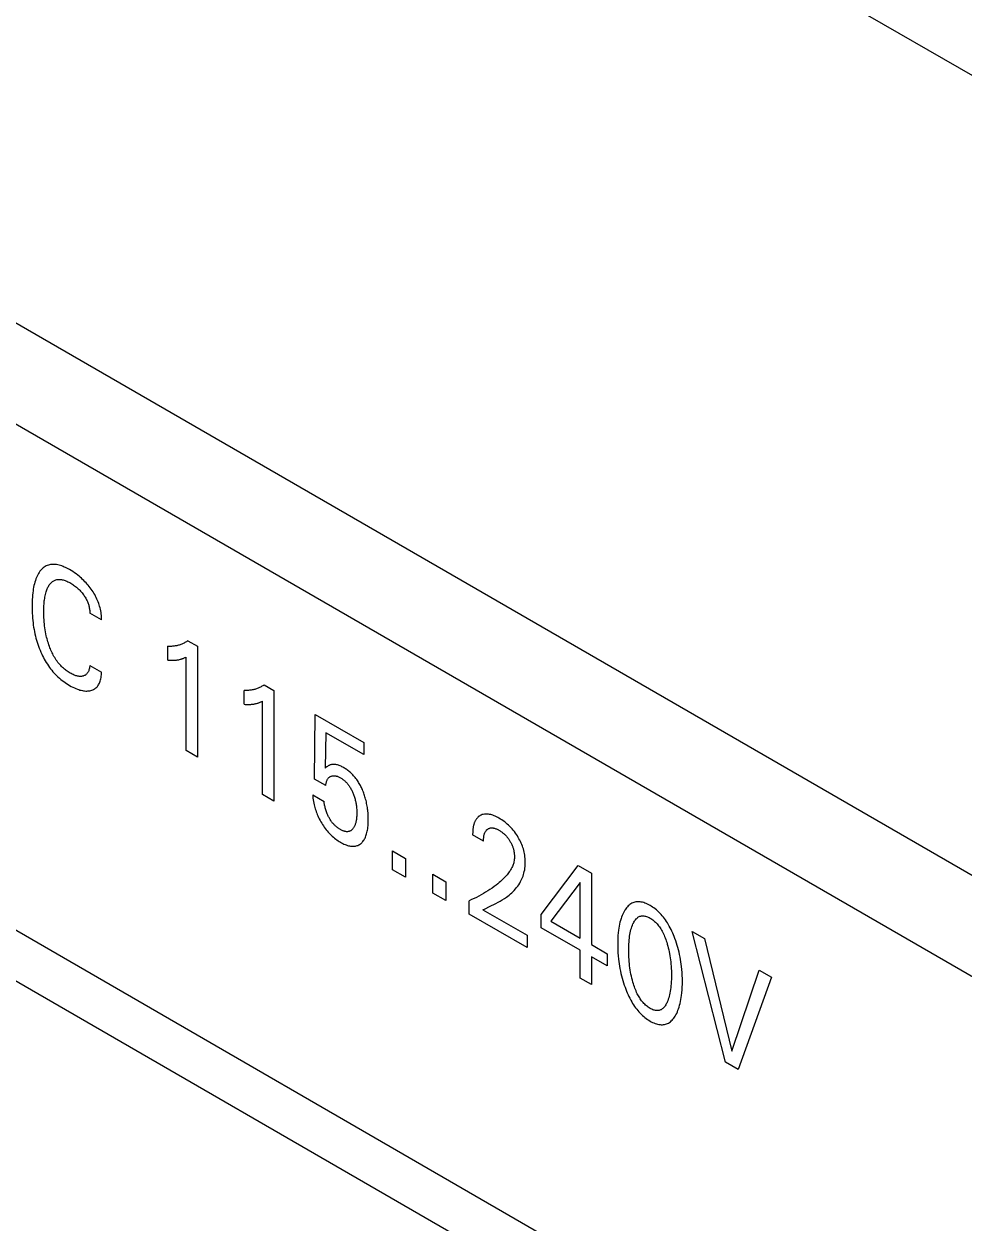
# Model space of a CAD drawing. Extents: x 0 to 420, y 0 to 297.
# Drawn here: x 179.97 to 195.14, y 177.82 to 197.16 of the extents above; entities that cross this region are included whole.
import ezdxf

# ---------------------------------------------------------------- set-up
doc = ezdxf.new("R2010")
doc.units = 0
doc.header["$LTSCALE"] = 23.1
doc.layers.add('40000_ISO', color=7, linetype='CONTINUOUS')

msp = doc.modelspace()

# ---------------------------------------------------------------- linework, layer by layer
at = {"layer": '40000_ISO', "color": 7, "linetype": 'CONTINUOUS'}
for p, q in [((231.888, 175.184), (182.744, 203.557)), ((220.716, 168.734), (171.572, 197.107)), ((220.009, 167.509), (170.865, 195.882)), ((180.26, 188.36), (180.247, 188.346)), ((180.273, 188.373), (180.26, 188.36)), ((180.287, 188.385), (180.273, 188.373)), ((180.302, 188.396), (180.287, 188.385)), ((180.318, 188.407), (180.302, 188.396)), ((180.334, 188.415), (180.318, 188.407)), ((180.351, 188.423), (180.334, 188.415)), ((180.369, 188.429), (180.351, 188.423)), ((180.386, 188.434), (180.369, 188.429)), ((180.404, 188.438), (180.386, 188.434)), ((180.423, 188.44), (180.404, 188.438)), ((180.442, 188.441), (180.423, 188.44)), ((180.462, 188.441), (180.442, 188.441)), ((180.482, 188.439), (180.462, 188.441)), ((180.502, 188.437), (180.482, 188.439)), ((180.523, 188.433), (180.502, 188.437)), ((180.543, 188.428), (180.523, 188.433)), ((180.564, 188.422), (180.543, 188.428)), ((180.584, 188.415), (180.564, 188.422)), ((180.605, 188.407), (180.584, 188.415)), ((180.626, 188.398), (180.605, 188.407)), ((180.647, 188.389), (180.626, 188.398)), ((180.668, 188.378), (180.647, 188.389)), ((180.689, 188.367), (180.668, 188.378)), ((180.71, 188.356), (180.689, 188.367)), ((180.159, 188.182), (180.15, 188.155)), ((180.168, 188.208), (180.159, 188.182)), ((180.177, 188.23), (180.168, 188.208)), ((180.187, 188.251), (180.177, 188.23)), ((180.197, 188.272), (180.187, 188.251)), ((180.208, 188.292), (180.197, 188.272)), ((180.22, 188.311), (180.208, 188.292)), ((180.233, 188.329), (180.22, 188.311)), ((180.247, 188.346), (180.233, 188.329)), ((180.437, 188.164), (180.447, 188.171)), ((180.447, 188.171), (180.458, 188.177)), ((180.458, 188.177), (180.468, 188.182)), ((180.468, 188.182), (180.48, 188.187)), ((180.48, 188.187), (180.491, 188.191)), ((180.491, 188.191), (180.503, 188.194)), ((180.503, 188.194), (180.515, 188.196)), ((180.515, 188.196), (180.527, 188.197)), ((180.527, 188.197), (180.539, 188.198)), ((180.539, 188.198), (180.552, 188.198)), ((180.552, 188.198), (180.565, 188.197)), ((180.565, 188.197), (180.579, 188.195)), ((180.579, 188.195), (180.592, 188.193)), ((180.592, 188.193), (180.607, 188.189)), ((180.607, 188.189), (180.622, 188.185)), ((180.622, 188.185), (180.637, 188.18)), ((180.637, 188.18), (180.652, 188.175)), ((180.652, 188.175), (180.667, 188.168)), ((180.667, 188.168), (180.683, 188.161)), ((180.737, 188.34), (180.71, 188.356)), ((180.763, 188.323), (180.737, 188.34)), ((180.79, 188.305), (180.763, 188.323)), ((180.816, 188.286), (180.79, 188.305)), ((180.843, 188.266), (180.816, 188.286)), ((180.863, 188.251), (180.843, 188.266)), ((180.882, 188.234), (180.863, 188.251)), ((180.902, 188.217), (180.882, 188.234)), ((180.921, 188.199), (180.902, 188.217)), ((180.941, 188.18), (180.921, 188.199)), ((180.959, 188.161), (180.941, 188.18)), ((180.116, 187.979), (180.113, 187.944)), ((180.121, 188.013), (180.116, 187.979)), ((180.125, 188.043), (180.121, 188.013)), ((180.13, 188.072), (180.125, 188.043)), ((180.136, 188.1), (180.13, 188.072)), ((180.143, 188.128), (180.136, 188.1)), ((180.15, 188.155), (180.143, 188.128)), ((180.321, 187.955), (180.326, 187.976)), ((180.326, 187.976), (180.332, 187.996)), ((180.332, 187.996), (180.338, 188.015)), ((180.338, 188.015), (180.344, 188.03)), ((180.344, 188.03), (180.349, 188.044)), ((180.349, 188.044), (180.355, 188.058)), ((180.355, 188.058), (180.362, 188.071)), ((180.362, 188.071), (180.369, 188.084)), ((180.369, 188.084), (180.376, 188.097)), ((180.376, 188.097), (180.384, 188.109)), ((180.384, 188.109), (180.393, 188.12)), ((180.393, 188.12), (180.401, 188.13)), ((180.401, 188.13), (180.409, 188.139)), ((180.409, 188.139), (180.418, 188.148)), ((180.418, 188.148), (180.427, 188.156)), ((180.427, 188.156), (180.437, 188.164)), ((180.683, 188.161), (180.698, 188.154)), ((180.698, 188.154), (180.714, 188.146)), ((180.714, 188.146), (180.729, 188.137)), ((180.729, 188.137), (180.745, 188.128)), ((180.745, 188.128), (180.761, 188.118)), ((180.761, 188.118), (180.776, 188.107)), ((180.776, 188.107), (180.792, 188.096)), ((180.792, 188.096), (180.807, 188.084)), ((180.807, 188.084), (180.821, 188.073)), ((180.821, 188.073), (180.835, 188.061)), ((180.835, 188.061), (180.849, 188.048)), ((180.849, 188.048), (180.863, 188.035)), ((180.863, 188.035), (180.876, 188.022)), ((180.876, 188.022), (180.889, 188.008)), ((180.889, 188.008), (180.901, 187.994)), ((180.901, 187.994), (180.913, 187.979)), ((180.913, 187.979), (180.925, 187.964)), ((180.977, 188.143), (180.959, 188.161)), ((180.994, 188.123), (180.977, 188.143)), ((181.011, 188.103), (180.994, 188.123)), ((181.028, 188.083), (181.011, 188.103)), ((181.044, 188.062), (181.028, 188.083)), ((181.06, 188.04), (181.044, 188.062)), ((181.075, 188.019), (181.06, 188.04)), ((181.09, 187.997), (181.075, 188.019)), ((181.104, 187.974), (181.09, 187.997)), ((181.117, 187.952), (181.104, 187.974)), ((180.106, 187.837), (180.105, 187.8)), ((180.105, 187.8), (180.105, 187.763)), ((180.107, 187.873), (180.106, 187.837)), ((180.11, 187.909), (180.107, 187.873)), ((180.113, 187.944), (180.11, 187.909)), ((180.297, 187.774), (180.299, 187.804)), ((180.299, 187.804), (180.301, 187.833)), ((180.301, 187.833), (180.303, 187.851)), ((180.303, 187.851), (180.306, 187.869)), ((180.306, 187.869), (180.309, 187.891)), ((180.309, 187.891), (180.312, 187.913)), ((180.312, 187.913), (180.316, 187.934)), ((180.316, 187.934), (180.321, 187.955)), ((180.925, 187.964), (180.936, 187.949)), ((180.936, 187.949), (180.945, 187.936)), ((180.945, 187.936), (180.954, 187.923)), ((180.954, 187.923), (180.963, 187.909)), ((180.963, 187.909), (180.971, 187.896)), ((180.971, 187.896), (180.978, 187.882)), ((180.978, 187.882), (180.986, 187.868)), ((180.986, 187.868), (180.992, 187.854)), ((180.992, 187.854), (180.999, 187.84)), ((180.999, 187.84), (181.004, 187.826)), ((181.004, 187.826), (181.01, 187.812)), ((181.01, 187.812), (181.014, 187.798)), ((181.014, 187.798), (181.019, 187.784)), ((181.019, 187.784), (181.023, 187.77)), ((181.13, 187.929), (181.117, 187.952)), ((181.142, 187.905), (181.13, 187.929)), ((181.153, 187.882), (181.142, 187.905)), ((181.163, 187.858), (181.153, 187.882)), ((181.173, 187.835), (181.163, 187.858)), ((181.181, 187.811), (181.173, 187.835)), ((181.189, 187.788), (181.181, 187.811)), ((181.196, 187.764), (181.189, 187.788)), ((220.009, 159.344), (170.865, 187.717)), ((180.105, 187.763), (180.105, 187.726)), ((180.105, 187.726), (180.106, 187.688)), ((180.106, 187.688), (180.107, 187.651)), ((180.107, 187.651), (180.11, 187.613)), ((180.11, 187.613), (180.113, 187.574)), ((180.295, 187.713), (180.296, 187.744)), ((180.295, 187.683), (180.295, 187.713)), ((180.295, 187.649), (180.295, 187.683)), ((180.296, 187.616), (180.295, 187.649)), ((180.296, 187.744), (180.297, 187.774)), ((180.297, 187.582), (180.296, 187.616)), ((181.023, 187.77), (181.026, 187.756)), ((181.026, 187.756), (181.029, 187.741)), ((181.029, 187.741), (181.032, 187.726)), ((181.032, 187.726), (181.034, 187.711)), ((181.034, 187.711), (181.036, 187.697)), ((181.036, 187.697), (181.037, 187.683)), ((181.037, 187.683), (181.037, 187.669)), ((181.037, 187.669), (181.037, 187.655)), ((181.227, 187.545), (181.037, 187.655)), ((181.203, 187.74), (181.196, 187.764)), ((181.209, 187.717), (181.203, 187.74)), ((181.214, 187.691), (181.209, 187.717)), ((181.218, 187.666), (181.214, 187.691)), ((181.222, 187.641), (181.218, 187.666)), ((181.224, 187.616), (181.222, 187.641)), ((181.226, 187.592), (181.224, 187.616)), ((181.227, 187.568), (181.226, 187.592)), ((180.113, 187.574), (180.116, 187.535)), ((180.116, 187.535), (180.121, 187.496)), ((180.121, 187.496), (180.125, 187.462)), ((180.125, 187.462), (180.131, 187.427)), ((180.131, 187.427), (180.137, 187.392)), ((180.137, 187.392), (180.143, 187.356)), ((180.299, 187.547), (180.297, 187.582)), ((180.301, 187.513), (180.299, 187.547)), ((180.305, 187.478), (180.301, 187.513)), ((180.308, 187.447), (180.305, 187.478)), ((180.312, 187.416), (180.308, 187.447)), ((180.317, 187.385), (180.312, 187.416)), ((181.227, 187.545), (181.227, 187.568)), ((180.143, 187.356), (180.151, 187.321)), ((180.151, 187.321), (180.159, 187.285)), ((180.159, 187.285), (180.168, 187.249)), ((180.168, 187.249), (180.177, 187.217)), ((180.177, 187.217), (180.187, 187.185)), ((180.322, 187.353), (180.317, 187.385)), ((180.328, 187.321), (180.322, 187.353)), ((180.335, 187.289), (180.328, 187.321)), ((180.34, 187.265), (180.335, 187.289)), ((180.347, 187.241), (180.34, 187.265)), ((180.353, 187.216), (180.347, 187.241)), ((180.36, 187.192), (180.353, 187.216)), ((182.607, 187.2), (182.595, 187.192)), ((182.619, 187.208), (182.607, 187.2)), ((182.619, 187.208), (182.772, 187.119)), ((219.656, 158.732), (170.511, 187.104)), ((180.187, 187.185), (180.198, 187.152)), ((180.198, 187.152), (180.209, 187.12)), ((180.209, 187.12), (180.221, 187.087)), ((180.221, 187.087), (180.234, 187.055)), ((180.234, 187.055), (180.248, 187.022)), ((180.248, 187.022), (180.261, 186.994)), ((180.368, 187.167), (180.36, 187.192)), ((180.376, 187.142), (180.368, 187.167)), ((180.385, 187.118), (180.376, 187.142)), ((180.393, 187.097), (180.385, 187.118)), ((180.401, 187.076), (180.393, 187.097)), ((180.409, 187.056), (180.401, 187.076)), ((180.418, 187.036), (180.409, 187.056)), ((180.428, 187.015), (180.418, 187.036)), ((180.438, 186.995), (180.428, 187.015)), ((182.295, 186.895), (182.295, 187.119)), ((182.31, 187.118), (182.295, 187.119)), ((182.325, 187.118), (182.31, 187.118)), ((182.34, 187.118), (182.325, 187.118)), ((182.354, 187.118), (182.34, 187.118)), ((182.369, 187.119), (182.354, 187.118)), ((182.383, 187.12), (182.369, 187.119)), ((182.398, 187.122), (182.383, 187.12)), ((182.412, 187.124), (182.398, 187.122)), ((182.426, 187.126), (182.412, 187.124)), ((182.44, 187.129), (182.426, 187.126)), ((182.453, 187.132), (182.44, 187.129)), ((182.467, 187.136), (182.453, 187.132)), ((182.48, 187.14), (182.467, 187.136)), ((182.494, 187.144), (182.48, 187.14)), ((182.507, 187.148), (182.494, 187.144)), ((182.52, 187.153), (182.507, 187.148)), ((182.533, 187.159), (182.52, 187.153)), ((182.546, 187.165), (182.533, 187.159)), ((182.558, 187.171), (182.546, 187.165)), ((182.571, 187.178), (182.558, 187.171)), ((182.583, 187.185), (182.571, 187.178)), ((182.595, 187.192), (182.583, 187.185)), ((182.772, 187.119), (182.772, 185.333)), ((180.261, 186.994), (180.274, 186.966)), ((180.274, 186.966), (180.288, 186.938)), ((180.288, 186.938), (180.303, 186.91)), ((180.303, 186.91), (180.319, 186.883)), ((180.319, 186.883), (180.335, 186.856)), ((180.335, 186.856), (180.352, 186.83)), ((180.352, 186.83), (180.369, 186.804)), ((180.448, 186.975), (180.438, 186.995)), ((180.459, 186.956), (180.448, 186.975)), ((180.471, 186.936), (180.459, 186.956)), ((180.483, 186.917), (180.471, 186.936)), ((180.496, 186.897), (180.483, 186.917)), ((180.51, 186.879), (180.496, 186.897)), ((180.523, 186.86), (180.51, 186.879)), ((180.538, 186.842), (180.523, 186.86)), ((180.552, 186.825), (180.538, 186.842)), ((180.567, 186.809), (180.552, 186.825)), ((181.037, 186.811), (181.036, 186.796)), ((181.037, 186.811), (181.227, 186.701)), ((182.295, 186.895), (182.311, 186.894)), ((182.311, 186.894), (182.328, 186.893)), ((182.328, 186.893), (182.345, 186.893)), ((182.345, 186.893), (182.361, 186.893)), ((182.361, 186.893), (182.378, 186.893)), ((182.378, 186.893), (182.39, 186.893)), ((182.39, 186.893), (182.402, 186.894)), ((182.402, 186.894), (182.414, 186.895)), ((182.414, 186.895), (182.426, 186.896)), ((182.426, 186.896), (182.438, 186.897)), ((182.438, 186.897), (182.449, 186.899)), ((182.449, 186.899), (182.462, 186.901)), ((182.462, 186.901), (182.474, 186.903)), ((182.474, 186.903), (182.486, 186.906)), ((182.486, 186.906), (182.498, 186.909)), ((182.498, 186.909), (182.509, 186.912)), ((182.509, 186.912), (182.518, 186.915)), ((182.518, 186.915), (182.526, 186.917)), ((182.526, 186.917), (182.535, 186.921)), ((182.535, 186.921), (182.544, 186.924)), ((182.544, 186.924), (182.553, 186.928)), ((182.553, 186.928), (182.562, 186.932)), ((182.562, 186.932), (182.572, 186.937)), ((182.572, 186.937), (182.581, 186.941)), ((182.581, 186.941), (182.591, 186.946)), ((182.591, 185.438), (182.591, 186.946)), ((180.369, 186.804), (180.387, 186.779)), ((180.387, 186.779), (180.405, 186.755)), ((180.405, 186.755), (180.424, 186.732)), ((180.424, 186.732), (180.443, 186.709)), ((180.443, 186.709), (180.462, 186.687)), ((180.462, 186.687), (180.482, 186.666)), ((180.482, 186.666), (180.503, 186.645)), ((180.503, 186.645), (180.523, 186.626)), ((180.523, 186.626), (180.546, 186.605)), ((180.583, 186.793), (180.567, 186.809)), ((180.597, 186.779), (180.583, 186.793)), ((180.612, 186.765), (180.597, 186.779)), ((180.628, 186.752), (180.612, 186.765)), ((180.643, 186.739), (180.628, 186.752)), ((180.658, 186.728), (180.643, 186.739)), ((180.674, 186.717), (180.658, 186.728)), ((180.689, 186.706), (180.674, 186.717)), ((180.705, 186.696), (180.689, 186.706)), ((180.721, 186.687), (180.705, 186.696)), ((180.736, 186.678), (180.721, 186.687)), ((180.752, 186.67), (180.736, 186.678)), ((180.768, 186.663), (180.752, 186.67)), ((180.783, 186.656), (180.768, 186.663)), ((180.799, 186.65), (180.783, 186.656)), ((180.813, 186.645), (180.799, 186.65)), ((180.827, 186.641), (180.813, 186.645)), ((180.841, 186.638), (180.827, 186.641)), ((180.854, 186.635), (180.841, 186.638)), ((180.868, 186.634), (180.854, 186.635)), ((180.88, 186.633), (180.868, 186.634)), ((180.893, 186.633), (180.88, 186.633)), ((180.905, 186.634), (180.893, 186.633)), ((180.916, 186.636), (180.905, 186.634)), ((180.928, 186.639), (180.916, 186.636)), ((180.938, 186.642), (180.928, 186.639)), ((180.948, 186.646), (180.938, 186.642)), ((180.957, 186.65), (180.948, 186.646)), ((180.966, 186.656), (180.957, 186.65)), ((180.974, 186.662), (180.966, 186.656)), ((180.982, 186.669), (180.974, 186.662)), ((180.99, 186.677), (180.982, 186.669)), ((180.996, 186.685), (180.99, 186.677)), ((181.003, 186.695), (180.996, 186.685)), ((181.009, 186.705), (181.003, 186.695)), ((181.014, 186.715), (181.009, 186.705)), ((181.019, 186.726), (181.014, 186.715)), ((181.023, 186.739), (181.019, 186.726)), ((181.027, 186.753), (181.023, 186.739)), ((181.031, 186.767), (181.027, 186.753)), ((181.033, 186.781), (181.031, 186.767)), ((181.036, 186.796), (181.033, 186.781)), ((181.22, 186.615), (181.223, 186.636)), ((181.223, 186.636), (181.225, 186.657)), ((181.225, 186.657), (181.227, 186.679)), ((181.227, 186.679), (181.227, 186.701)), ((180.546, 186.605), (180.569, 186.586)), ((180.569, 186.586), (180.592, 186.567)), ((180.592, 186.567), (180.616, 186.549)), ((180.616, 186.549), (180.639, 186.533)), ((180.639, 186.533), (180.663, 186.517)), ((180.663, 186.517), (180.686, 186.502)), ((180.686, 186.502), (180.71, 186.488)), ((180.71, 186.488), (180.736, 186.473)), ((180.736, 186.473), (180.762, 186.46)), ((180.762, 186.46), (180.788, 186.448)), ((180.788, 186.448), (180.814, 186.436)), ((180.814, 186.436), (180.839, 186.427)), ((180.839, 186.427), (180.859, 186.42)), ((181.099, 186.423), (181.112, 186.431)), ((181.112, 186.431), (181.125, 186.439)), ((181.125, 186.439), (181.137, 186.448)), ((181.137, 186.448), (181.148, 186.459)), ((181.148, 186.459), (181.159, 186.47)), ((181.159, 186.47), (181.168, 186.482)), ((181.168, 186.482), (181.177, 186.496)), ((181.177, 186.496), (181.185, 186.51)), ((181.185, 186.51), (181.193, 186.525)), ((181.193, 186.525), (181.199, 186.54)), ((181.199, 186.54), (181.205, 186.557)), ((181.205, 186.557), (181.211, 186.576)), ((181.211, 186.576), (181.216, 186.595)), ((181.216, 186.595), (181.22, 186.615)), ((183.699, 186.425), (183.685, 186.421)), ((183.712, 186.428), (183.699, 186.425)), ((183.725, 186.433), (183.712, 186.428)), ((183.738, 186.437), (183.725, 186.433)), ((183.751, 186.442), (183.738, 186.437)), ((183.764, 186.448), (183.751, 186.442)), ((183.777, 186.454), (183.764, 186.448)), ((183.79, 186.46), (183.777, 186.454)), ((183.803, 186.467), (183.79, 186.46)), ((183.815, 186.474), (183.803, 186.467)), ((183.827, 186.481), (183.815, 186.474)), ((183.839, 186.489), (183.827, 186.481)), ((183.85, 186.497), (183.839, 186.489)), ((183.85, 186.497), (184.004, 186.408)), ((180.859, 186.42), (180.878, 186.414)), ((180.878, 186.414), (180.898, 186.409)), ((180.898, 186.409), (180.917, 186.405)), ((180.917, 186.405), (180.936, 186.402)), ((180.936, 186.402), (180.954, 186.4)), ((180.954, 186.4), (180.972, 186.398)), ((180.972, 186.398), (180.989, 186.398)), ((180.989, 186.398), (181.006, 186.399)), ((181.006, 186.399), (181.023, 186.401)), ((181.023, 186.401), (181.039, 186.403)), ((181.039, 186.403), (181.055, 186.407)), ((181.055, 186.407), (181.07, 186.412)), ((181.07, 186.412), (181.085, 186.417)), ((181.085, 186.417), (181.099, 186.423)), ((183.526, 186.184), (183.526, 186.408)), ((183.541, 186.407), (183.526, 186.408)), ((183.556, 186.407), (183.541, 186.407)), ((183.571, 186.407), (183.556, 186.407)), ((183.586, 186.407), (183.571, 186.407)), ((183.6, 186.408), (183.586, 186.407)), ((183.615, 186.409), (183.6, 186.408)), ((183.629, 186.411), (183.615, 186.409)), ((183.643, 186.413), (183.629, 186.411)), ((183.657, 186.415), (183.643, 186.413)), ((183.671, 186.418), (183.657, 186.415)), ((183.685, 186.421), (183.671, 186.418)), ((183.813, 186.23), (183.823, 186.235)), ((183.823, 184.727), (183.823, 186.235)), ((184.004, 186.408), (184.004, 184.622)), ((183.526, 186.184), (183.543, 186.183)), ((183.543, 186.183), (183.56, 186.182)), ((183.56, 186.182), (183.576, 186.182)), ((183.576, 186.182), (183.593, 186.182)), ((183.593, 186.182), (183.609, 186.182)), ((183.609, 186.182), (183.621, 186.182)), ((183.621, 186.182), (183.634, 186.183)), ((183.634, 186.183), (183.646, 186.184)), ((183.646, 186.184), (183.657, 186.185)), ((183.657, 186.185), (183.669, 186.186)), ((183.669, 186.186), (183.681, 186.188)), ((183.681, 186.188), (183.693, 186.19)), ((183.693, 186.19), (183.705, 186.192)), ((183.705, 186.192), (183.717, 186.195)), ((183.717, 186.195), (183.729, 186.198)), ((183.729, 186.198), (183.741, 186.201)), ((183.741, 186.201), (183.75, 186.204)), ((183.75, 186.204), (183.758, 186.206)), ((183.758, 186.206), (183.766, 186.209)), ((183.766, 186.209), (183.775, 186.213)), ((183.775, 186.213), (183.785, 186.217)), ((183.785, 186.217), (183.794, 186.221)), ((183.794, 186.221), (183.803, 186.226)), ((183.803, 186.226), (183.813, 186.23)), ((184.664, 184.977), (184.675, 186.021)), ((184.675, 186.021), (185.459, 185.568)), ((184.845, 185.726), (184.835, 185.155)), ((185.459, 185.372), (184.845, 185.726)), ((185.459, 185.568), (185.459, 185.372)), ((182.772, 185.333), (182.591, 185.438)), ((184.847, 185.165), (184.835, 185.155)), ((184.86, 185.175), (184.847, 185.165)), ((184.872, 185.183), (184.86, 185.175)), ((184.884, 185.191), (184.872, 185.183)), ((184.892, 185.195), (184.884, 185.191)), ((184.899, 185.199), (184.892, 185.195)), ((184.906, 185.202), (184.899, 185.199)), ((184.917, 185.206), (184.906, 185.202)), ((184.927, 185.209), (184.917, 185.206)), ((184.938, 185.212), (184.927, 185.209)), ((184.949, 185.213), (184.938, 185.212)), ((184.96, 185.214), (184.949, 185.213)), ((184.972, 185.215), (184.96, 185.214)), ((184.984, 185.214), (184.972, 185.215)), ((184.997, 185.213), (184.984, 185.214)), ((185.009, 185.211), (184.997, 185.213)), ((185.022, 185.208), (185.009, 185.211)), ((185.035, 185.205), (185.022, 185.208)), ((185.048, 185.201), (185.035, 185.205)), ((185.062, 185.196), (185.048, 185.201)), ((185.077, 185.19), (185.062, 185.196)), ((185.091, 185.184), (185.077, 185.19)), ((185.106, 185.177), (185.091, 185.184)), ((185.12, 185.169), (185.106, 185.177)), ((185.135, 185.161), (185.12, 185.169)), ((185.148, 185.153), (185.135, 185.161)), ((185.162, 185.144), (185.148, 185.153)), ((185.175, 185.135), (185.162, 185.144)), ((185.189, 185.126), (185.175, 185.135)), ((185.202, 185.116), (185.189, 185.126)), ((185.215, 185.106), (185.202, 185.116)), ((185.229, 185.095), (185.215, 185.106)), ((185.242, 185.083), (185.229, 185.095)), ((185.255, 185.071), (185.242, 185.083)), ((185.268, 185.058), (185.255, 185.071)), ((184.845, 184.872), (184.664, 184.977)), ((184.845, 184.872), (184.846, 184.884)), ((184.846, 184.884), (184.848, 184.896)), ((184.848, 184.896), (184.85, 184.908)), ((184.85, 184.908), (184.852, 184.919)), ((184.852, 184.919), (184.855, 184.93)), ((184.855, 184.93), (184.858, 184.941)), ((184.858, 184.941), (184.861, 184.95)), ((184.861, 184.95), (184.865, 184.959)), ((184.865, 184.959), (184.869, 184.967)), ((184.869, 184.967), (184.874, 184.975)), ((184.874, 184.975), (184.879, 184.983)), ((184.879, 184.983), (184.884, 184.99)), ((184.884, 184.99), (184.889, 184.997)), ((184.889, 184.997), (184.895, 185.002)), ((184.895, 185.002), (184.902, 185.008)), ((184.902, 185.008), (184.908, 185.013)), ((184.908, 185.013), (184.915, 185.017)), ((184.915, 185.017), (184.923, 185.021)), ((184.923, 185.021), (184.93, 185.024)), ((184.93, 185.024), (184.937, 185.027)), ((184.937, 185.027), (184.945, 185.029)), ((184.945, 185.029), (184.953, 185.031)), ((184.953, 185.031), (184.961, 185.032)), ((184.961, 185.032), (184.969, 185.032)), ((184.969, 185.032), (184.977, 185.032)), ((184.977, 185.032), (184.986, 185.032)), ((184.986, 185.032), (184.995, 185.031)), ((184.995, 185.031), (185.004, 185.029)), ((185.004, 185.029), (185.013, 185.027)), ((185.013, 185.027), (185.022, 185.025)), ((185.022, 185.025), (185.031, 185.022)), ((185.031, 185.022), (185.041, 185.018)), ((185.041, 185.018), (185.051, 185.014)), ((185.051, 185.014), (185.061, 185.009)), ((185.061, 185.009), (185.071, 185.004)), ((185.071, 185.004), (185.081, 184.998)), ((185.081, 184.998), (185.091, 184.992)), ((185.091, 184.992), (185.101, 184.986)), ((185.101, 184.986), (185.111, 184.979)), ((185.111, 184.979), (185.121, 184.972)), ((185.121, 184.972), (185.131, 184.964)), ((185.131, 184.964), (185.141, 184.956)), ((185.141, 184.956), (185.151, 184.947)), ((185.151, 184.947), (185.161, 184.938)), ((185.161, 184.938), (185.17, 184.93)), ((185.17, 184.93), (185.179, 184.92)), ((185.179, 184.92), (185.187, 184.911)), ((185.187, 184.911), (185.196, 184.901)), ((185.196, 184.901), (185.204, 184.891)), ((185.204, 184.891), (185.212, 184.88)), ((185.212, 184.88), (185.22, 184.869)), ((185.281, 185.045), (185.268, 185.058)), ((185.294, 185.031), (185.281, 185.045)), ((185.307, 185.016), (185.294, 185.031)), ((185.319, 185.001), (185.307, 185.016)), ((185.332, 184.986), (185.319, 185.001)), ((185.343, 184.97), (185.332, 184.986)), ((185.355, 184.953), (185.343, 184.97)), ((185.365, 184.938), (185.355, 184.953)), ((185.375, 184.922), (185.365, 184.938)), ((185.385, 184.906), (185.375, 184.922)), ((185.394, 184.89), (185.385, 184.906)), ((185.403, 184.874), (185.394, 184.89)), ((184.004, 184.622), (183.823, 184.727)), ((184.633, 184.721), (184.635, 184.695)), ((184.633, 184.721), (184.818, 184.614)), ((184.635, 184.695), (184.638, 184.669)), ((185.22, 184.869), (185.227, 184.858)), ((185.227, 184.858), (185.235, 184.846)), ((185.235, 184.846), (185.242, 184.834)), ((185.242, 184.834), (185.249, 184.822)), ((185.249, 184.822), (185.256, 184.809)), ((185.256, 184.809), (185.263, 184.797)), ((185.263, 184.797), (185.269, 184.784)), ((185.269, 184.784), (185.275, 184.771)), ((185.275, 184.771), (185.281, 184.758)), ((185.281, 184.758), (185.287, 184.744)), ((185.287, 184.744), (185.292, 184.729)), ((185.292, 184.729), (185.298, 184.714)), ((185.298, 184.714), (185.303, 184.7)), ((185.303, 184.7), (185.308, 184.685)), ((185.308, 184.685), (185.312, 184.67)), ((185.411, 184.857), (185.403, 184.874)), ((185.42, 184.84), (185.411, 184.857)), ((185.427, 184.823), (185.42, 184.84)), ((185.435, 184.807), (185.427, 184.823)), ((185.443, 184.788), (185.435, 184.807)), ((185.451, 184.769), (185.443, 184.788)), ((185.458, 184.75), (185.451, 184.769)), ((185.464, 184.731), (185.458, 184.75)), ((185.471, 184.712), (185.464, 184.731)), ((185.477, 184.693), (185.471, 184.712)), ((185.482, 184.674), (185.477, 184.693)), ((184.638, 184.669), (184.642, 184.642)), ((184.642, 184.642), (184.646, 184.615)), ((184.646, 184.615), (184.652, 184.588)), ((184.652, 184.588), (184.658, 184.561)), ((184.658, 184.561), (184.663, 184.539)), ((184.663, 184.539), (184.669, 184.517)), ((184.669, 184.517), (184.675, 184.496)), ((184.675, 184.496), (184.682, 184.474)), ((184.82, 184.6), (184.818, 184.614)), ((184.821, 184.586), (184.82, 184.6)), ((184.824, 184.572), (184.821, 184.586)), ((184.826, 184.558), (184.824, 184.572)), ((184.829, 184.543), (184.826, 184.558)), ((184.833, 184.528), (184.829, 184.543)), ((184.837, 184.512), (184.833, 184.528)), ((184.841, 184.497), (184.837, 184.512)), ((184.845, 184.481), (184.841, 184.497)), ((185.312, 184.67), (185.316, 184.656)), ((185.316, 184.656), (185.32, 184.64)), ((185.32, 184.64), (185.324, 184.624)), ((185.324, 184.624), (185.327, 184.609)), ((185.327, 184.609), (185.331, 184.593)), ((185.331, 184.593), (185.333, 184.578)), ((185.333, 184.578), (185.336, 184.562)), ((185.336, 184.562), (185.338, 184.547)), ((185.338, 184.547), (185.34, 184.527)), ((185.34, 184.527), (185.342, 184.508)), ((185.342, 184.508), (185.343, 184.489)), ((185.488, 184.656), (185.482, 184.674)), ((185.494, 184.632), (185.488, 184.656)), ((185.499, 184.609), (185.494, 184.632)), ((185.504, 184.586), (185.499, 184.609)), ((185.509, 184.563), (185.504, 184.586)), ((185.513, 184.54), (185.509, 184.563)), ((185.516, 184.517), (185.513, 184.54)), ((185.519, 184.494), (185.516, 184.517)), ((185.522, 184.477), (185.519, 184.494)), ((184.682, 184.474), (184.69, 184.452)), ((184.69, 184.452), (184.698, 184.43)), ((184.698, 184.43), (184.706, 184.409)), ((184.706, 184.409), (184.717, 184.384)), ((184.717, 184.384), (184.728, 184.36)), ((184.728, 184.36), (184.74, 184.336)), ((184.74, 184.336), (184.752, 184.312)), ((184.752, 184.312), (184.765, 184.288)), ((184.85, 184.466), (184.845, 184.481)), ((184.856, 184.45), (184.85, 184.466)), ((184.862, 184.435), (184.856, 184.45)), ((184.868, 184.419), (184.862, 184.435)), ((184.873, 184.407), (184.868, 184.419)), ((184.879, 184.394), (184.873, 184.407)), ((184.885, 184.382), (184.879, 184.394)), ((184.891, 184.37), (184.885, 184.382)), ((184.897, 184.358), (184.891, 184.37)), ((184.903, 184.346), (184.897, 184.358)), ((184.91, 184.334), (184.903, 184.346)), ((184.917, 184.323), (184.91, 184.334)), ((184.924, 184.311), (184.917, 184.323)), ((184.932, 184.3), (184.924, 184.311)), ((184.939, 184.289), (184.932, 184.3)), ((185.333, 184.299), (185.331, 184.286)), ((185.336, 184.311), (185.333, 184.299)), ((185.338, 184.325), (185.336, 184.311)), ((185.339, 184.335), (185.338, 184.325)), ((185.34, 184.345), (185.339, 184.335)), ((185.342, 184.362), (185.34, 184.345)), ((185.343, 184.379), (185.342, 184.362)), ((185.343, 184.489), (185.344, 184.47)), ((185.344, 184.397), (185.343, 184.379)), ((185.344, 184.47), (185.345, 184.451)), ((185.345, 184.414), (185.344, 184.397)), ((185.345, 184.451), (185.345, 184.432)), ((185.345, 184.432), (185.345, 184.414)), ((185.523, 184.459), (185.522, 184.477)), ((185.526, 184.431), (185.523, 184.459)), ((185.528, 184.404), (185.526, 184.431)), ((185.529, 184.376), (185.528, 184.404)), ((185.53, 184.349), (185.529, 184.376)), ((185.529, 184.273), (185.53, 184.298)), ((185.53, 184.323), (185.53, 184.349)), ((185.53, 184.298), (185.53, 184.323)), ((187.256, 184.304), (187.252, 184.296)), ((187.26, 184.312), (187.256, 184.304)), ((187.264, 184.319), (187.26, 184.312)), ((187.269, 184.327), (187.264, 184.319)), ((187.274, 184.334), (187.269, 184.327)), ((187.279, 184.341), (187.274, 184.334)), ((187.285, 184.348), (187.279, 184.341)), ((187.291, 184.354), (187.285, 184.348)), ((187.297, 184.361), (187.291, 184.354)), ((187.303, 184.366), (187.297, 184.361)), ((187.309, 184.372), (187.303, 184.366)), ((187.316, 184.377), (187.309, 184.372)), ((187.323, 184.382), (187.316, 184.377)), ((187.33, 184.387), (187.323, 184.382)), ((187.337, 184.391), (187.33, 184.387)), ((187.345, 184.395), (187.337, 184.391)), ((187.353, 184.398), (187.345, 184.395)), ((187.369, 184.405), (187.353, 184.398)), ((187.386, 184.409), (187.369, 184.405)), ((187.403, 184.412), (187.386, 184.409)), ((187.422, 184.414), (187.403, 184.412)), ((187.438, 184.414), (187.422, 184.414)), ((187.454, 184.413), (187.438, 184.414)), ((187.471, 184.411), (187.454, 184.413)), ((187.488, 184.408), (187.471, 184.411)), ((187.505, 184.404), (187.488, 184.408)), ((187.522, 184.399), (187.505, 184.404)), ((187.542, 184.393), (187.522, 184.399)), ((187.561, 184.385), (187.542, 184.393)), ((187.58, 184.377), (187.561, 184.385)), ((187.6, 184.367), (187.58, 184.377)), ((187.62, 184.357), (187.6, 184.367)), ((187.639, 184.346), (187.62, 184.357)), ((187.662, 184.333), (187.639, 184.346)), ((187.685, 184.318), (187.662, 184.333)), ((187.708, 184.302), (187.685, 184.318)), ((187.731, 184.286), (187.708, 184.302)), ((184.765, 184.288), (184.779, 184.265)), ((184.779, 184.265), (184.792, 184.243)), ((184.792, 184.243), (184.806, 184.222)), ((184.806, 184.222), (184.821, 184.201)), ((184.821, 184.201), (184.835, 184.181)), ((184.835, 184.181), (184.851, 184.161)), ((184.851, 184.161), (184.866, 184.142)), ((184.866, 184.142), (184.882, 184.123)), ((184.882, 184.123), (184.899, 184.105)), ((184.899, 184.105), (184.915, 184.088)), ((184.947, 184.279), (184.939, 184.289)), ((184.955, 184.269), (184.947, 184.279)), ((184.964, 184.259), (184.955, 184.269)), ((184.972, 184.25), (184.964, 184.259)), ((184.98, 184.241), (184.972, 184.25)), ((184.989, 184.232), (184.98, 184.241)), ((184.998, 184.224), (184.989, 184.232)), ((185.007, 184.216), (184.998, 184.224)), ((185.016, 184.208), (185.007, 184.216)), ((185.025, 184.201), (185.016, 184.208)), ((185.034, 184.194), (185.025, 184.201)), ((185.044, 184.187), (185.034, 184.194)), ((185.053, 184.181), (185.044, 184.187)), ((185.062, 184.174), (185.053, 184.181)), ((185.072, 184.169), (185.062, 184.174)), ((185.081, 184.163), (185.072, 184.169)), ((185.09, 184.158), (185.081, 184.163)), ((185.099, 184.153), (185.09, 184.158)), ((185.108, 184.149), (185.099, 184.153)), ((185.117, 184.145), (185.108, 184.149)), ((185.126, 184.141), (185.117, 184.145)), ((185.135, 184.138), (185.126, 184.141)), ((185.144, 184.135), (185.135, 184.138)), ((185.153, 184.133), (185.144, 184.135)), ((185.161, 184.131), (185.153, 184.133)), ((185.17, 184.13), (185.161, 184.131)), ((185.179, 184.129), (185.17, 184.13)), ((185.188, 184.128), (185.179, 184.129)), ((185.196, 184.129), (185.188, 184.128)), ((185.205, 184.13), (185.196, 184.129)), ((185.213, 184.131), (185.205, 184.13)), ((185.221, 184.133), (185.213, 184.131)), ((185.228, 184.135), (185.221, 184.133)), ((185.235, 184.138), (185.228, 184.135)), ((185.242, 184.142), (185.235, 184.138)), ((185.248, 184.145), (185.242, 184.142)), ((185.254, 184.15), (185.248, 184.145)), ((185.26, 184.154), (185.254, 184.15)), ((185.266, 184.159), (185.26, 184.154)), ((185.271, 184.164), (185.266, 184.159)), ((185.277, 184.17), (185.271, 184.164)), ((185.282, 184.176), (185.277, 184.17)), ((185.288, 184.184), (185.282, 184.176)), ((185.293, 184.192), (185.288, 184.184)), ((185.299, 184.201), (185.293, 184.192)), ((185.304, 184.21), (185.299, 184.201)), ((185.308, 184.219), (185.304, 184.21)), ((185.313, 184.229), (185.308, 184.219)), ((185.317, 184.239), (185.313, 184.229)), ((185.321, 184.25), (185.317, 184.239)), ((185.324, 184.262), (185.321, 184.25)), ((185.328, 184.274), (185.324, 184.262)), ((185.331, 184.286), (185.328, 184.274)), ((185.504, 184.097), (185.509, 184.115)), ((185.509, 184.115), (185.513, 184.135)), ((185.513, 184.135), (185.517, 184.155)), ((185.517, 184.155), (185.521, 184.177)), ((185.521, 184.177), (185.524, 184.201)), ((185.524, 184.201), (185.526, 184.224)), ((185.526, 184.224), (185.528, 184.248)), ((185.528, 184.248), (185.529, 184.273)), ((187.215, 184.107), (187.214, 184.093)), ((187.216, 184.134), (187.215, 184.121)), ((187.215, 184.121), (187.215, 184.107)), ((187.217, 184.147), (187.216, 184.134)), ((187.218, 184.16), (187.217, 184.147)), ((187.219, 184.173), (187.218, 184.16)), ((187.221, 184.186), (187.219, 184.173)), ((187.223, 184.199), (187.221, 184.186)), ((187.225, 184.211), (187.223, 184.199)), ((187.228, 184.223), (187.225, 184.211)), ((187.23, 184.233), (187.228, 184.223)), ((187.233, 184.242), (187.23, 184.233)), ((187.235, 184.252), (187.233, 184.242)), ((187.238, 184.261), (187.235, 184.252)), ((187.241, 184.27), (187.238, 184.261)), ((187.245, 184.279), (187.241, 184.27)), ((187.248, 184.287), (187.245, 184.279)), ((187.252, 184.296), (187.248, 184.287)), ((187.405, 184.095), (187.408, 184.105)), ((187.408, 184.105), (187.412, 184.113)), ((187.412, 184.113), (187.416, 184.122)), ((187.416, 184.122), (187.42, 184.13)), ((187.42, 184.13), (187.425, 184.137)), ((187.425, 184.137), (187.43, 184.144)), ((187.43, 184.144), (187.435, 184.151)), ((187.435, 184.151), (187.44, 184.157)), ((187.44, 184.157), (187.446, 184.162)), ((187.446, 184.162), (187.452, 184.167)), ((187.452, 184.167), (187.458, 184.172)), ((187.458, 184.172), (187.465, 184.176)), ((187.465, 184.176), (187.472, 184.179)), ((187.472, 184.179), (187.479, 184.183)), ((187.479, 184.183), (187.486, 184.185)), ((187.486, 184.185), (187.493, 184.187)), ((187.493, 184.187), (187.501, 184.189)), ((187.501, 184.189), (187.509, 184.19)), ((187.509, 184.19), (187.517, 184.191)), ((187.517, 184.191), (187.525, 184.191)), ((187.525, 184.191), (187.534, 184.19)), ((187.534, 184.19), (187.543, 184.189)), ((187.543, 184.189), (187.551, 184.188)), ((187.551, 184.188), (187.56, 184.186)), ((187.56, 184.186), (187.569, 184.184)), ((187.569, 184.184), (187.579, 184.181)), ((187.579, 184.181), (187.589, 184.177)), ((187.589, 184.177), (187.599, 184.173)), ((187.599, 184.173), (187.609, 184.169)), ((187.609, 184.169), (187.619, 184.164)), ((187.619, 184.164), (187.629, 184.158)), ((187.629, 184.158), (187.639, 184.153)), ((187.639, 184.153), (187.649, 184.147)), ((187.649, 184.147), (187.659, 184.141)), ((187.659, 184.141), (187.669, 184.134)), ((187.669, 184.134), (187.678, 184.128)), ((187.678, 184.128), (187.688, 184.121)), ((187.688, 184.121), (187.698, 184.113)), ((187.698, 184.113), (187.707, 184.105)), ((187.707, 184.105), (187.716, 184.098)), ((187.753, 184.268), (187.731, 184.286)), ((187.773, 184.251), (187.753, 184.268)), ((187.794, 184.232), (187.773, 184.251)), ((187.813, 184.213), (187.794, 184.232)), ((187.833, 184.193), (187.813, 184.213)), ((187.852, 184.173), (187.833, 184.193)), ((187.87, 184.152), (187.852, 184.173)), ((187.887, 184.13), (187.87, 184.152)), ((187.904, 184.107), (187.887, 184.13)), ((187.92, 184.084), (187.904, 184.107)), ((184.915, 184.088), (184.932, 184.071)), ((184.932, 184.071), (184.949, 184.055)), ((184.949, 184.055), (184.967, 184.04)), ((184.967, 184.04), (184.986, 184.024)), ((184.986, 184.024), (185.005, 184.01)), ((185.005, 184.01), (185.024, 183.996)), ((185.024, 183.996), (185.043, 183.983)), ((185.043, 183.983), (185.062, 183.971)), ((185.062, 183.971), (185.081, 183.959)), ((185.081, 183.959), (185.1, 183.949)), ((185.1, 183.949), (185.119, 183.939)), ((185.119, 183.939), (185.138, 183.93)), ((185.138, 183.93), (185.156, 183.922)), ((185.156, 183.922), (185.175, 183.915)), ((185.175, 183.915), (185.193, 183.908)), ((185.364, 183.909), (185.377, 183.915)), ((185.377, 183.915), (185.39, 183.923)), ((185.39, 183.923), (185.402, 183.931)), ((185.402, 183.931), (185.413, 183.94)), ((185.413, 183.94), (185.424, 183.95)), ((185.424, 183.95), (185.434, 183.961)), ((185.434, 183.961), (185.444, 183.972)), ((185.444, 183.972), (185.454, 183.985)), ((185.454, 183.985), (185.462, 183.998)), ((185.462, 183.998), (185.47, 184.012)), ((185.47, 184.012), (185.478, 184.027)), ((185.478, 184.027), (185.485, 184.043)), ((185.485, 184.043), (185.492, 184.06)), ((185.492, 184.06), (185.498, 184.078)), ((185.498, 184.078), (185.504, 184.097)), ((187.214, 184.093), (187.214, 184.08)), ((187.39, 183.978), (187.214, 184.08)), ((187.39, 184.004), (187.391, 184.017)), ((187.39, 183.991), (187.39, 184.004)), ((187.39, 183.978), (187.39, 183.991)), ((187.391, 184.017), (187.392, 184.03)), ((187.392, 184.03), (187.394, 184.042)), ((187.394, 184.042), (187.395, 184.054)), ((187.395, 184.054), (187.397, 184.066)), ((187.397, 184.066), (187.4, 184.076)), ((187.4, 184.076), (187.402, 184.086)), ((187.402, 184.086), (187.405, 184.095)), ((187.716, 184.098), (187.725, 184.09)), ((187.725, 184.09), (187.733, 184.082)), ((187.733, 184.082), (187.742, 184.074)), ((187.742, 184.074), (187.75, 184.065)), ((187.75, 184.065), (187.758, 184.056)), ((187.758, 184.056), (187.766, 184.047)), ((187.766, 184.047), (187.774, 184.038)), ((187.774, 184.038), (187.781, 184.029)), ((187.781, 184.029), (187.789, 184.019)), ((187.789, 184.019), (187.796, 184.009)), ((187.796, 184.009), (187.803, 183.999)), ((187.803, 183.999), (187.809, 183.989)), ((187.809, 183.989), (187.816, 183.978)), ((187.816, 183.978), (187.822, 183.967)), ((187.822, 183.967), (187.829, 183.955)), ((187.829, 183.955), (187.835, 183.944)), ((187.835, 183.944), (187.841, 183.932)), ((187.841, 183.932), (187.846, 183.92)), ((187.846, 183.92), (187.851, 183.908)), ((187.936, 184.061), (187.92, 184.084)), ((187.949, 184.038), (187.936, 184.061)), ((187.962, 184.016), (187.949, 184.038)), ((187.975, 183.993), (187.962, 184.016)), ((187.986, 183.97), (187.975, 183.993)), ((187.997, 183.946), (187.986, 183.97)), ((188.007, 183.923), (187.997, 183.946)), ((188.016, 183.898), (188.007, 183.923)), ((185.193, 183.908), (185.212, 183.903)), ((185.212, 183.903), (185.228, 183.899)), ((185.228, 183.899), (185.245, 183.896)), ((185.245, 183.896), (185.261, 183.894)), ((185.261, 183.894), (185.277, 183.893)), ((185.277, 183.893), (185.292, 183.893)), ((185.292, 183.893), (185.308, 183.894)), ((185.308, 183.894), (185.322, 183.896)), ((185.322, 183.896), (185.337, 183.9)), ((185.337, 183.9), (185.351, 183.904)), ((185.351, 183.904), (185.364, 183.909)), ((185.92, 183.516), (185.92, 183.819)), ((185.92, 183.819), (186.129, 183.698)), ((187.851, 183.908), (187.856, 183.896)), ((187.856, 183.896), (187.86, 183.885)), ((187.86, 183.885), (187.864, 183.874)), ((187.864, 183.874), (187.867, 183.863)), ((187.867, 183.863), (187.871, 183.852)), ((187.871, 183.852), (187.873, 183.841)), ((187.873, 183.841), (187.876, 183.83)), ((187.876, 183.83), (187.878, 183.819)), ((187.878, 183.819), (187.88, 183.808)), ((187.88, 183.808), (187.883, 183.795)), ((187.883, 183.795), (187.885, 183.781)), ((187.885, 183.781), (187.886, 183.768)), ((187.886, 183.768), (187.887, 183.754)), ((187.887, 183.754), (187.888, 183.741)), ((187.888, 183.741), (187.889, 183.729)), ((187.889, 183.729), (187.889, 183.716)), ((188.025, 183.874), (188.016, 183.898)), ((188.032, 183.85), (188.025, 183.874)), ((188.039, 183.825), (188.032, 183.85)), ((188.045, 183.801), (188.039, 183.825)), ((188.05, 183.777), (188.045, 183.801)), ((188.055, 183.751), (188.05, 183.777)), ((188.058, 183.725), (188.055, 183.751)), ((188.061, 183.699), (188.058, 183.725)), ((186.129, 183.698), (186.129, 183.395)), ((187.837, 183.531), (187.827, 183.513)), ((187.847, 183.549), (187.837, 183.531)), ((187.856, 183.568), (187.847, 183.549)), ((187.862, 183.583), (187.856, 183.568)), ((187.867, 183.598), (187.862, 183.583)), ((187.872, 183.613), (187.867, 183.598)), ((187.877, 183.629), (187.872, 183.613)), ((187.881, 183.645), (187.877, 183.629)), ((187.884, 183.662), (187.881, 183.645)), ((187.886, 183.68), (187.884, 183.662)), ((187.888, 183.697), (187.886, 183.68)), ((187.889, 183.716), (187.888, 183.697)), ((188.054, 183.513), (188.058, 183.54)), ((188.058, 183.54), (188.061, 183.568)), ((188.063, 183.674), (188.061, 183.699)), ((188.061, 183.568), (188.063, 183.596)), ((188.064, 183.649), (188.063, 183.674)), ((188.063, 183.596), (188.064, 183.625)), ((188.064, 183.625), (188.064, 183.649)), ((188.32, 182.796), (188.917, 183.582)), ((188.917, 183.582), (189.131, 183.458)), ((186.129, 183.395), (185.92, 183.516)), ((186.573, 183.139), (186.573, 183.442)), ((186.573, 183.442), (186.782, 183.321)), ((187.69, 183.35), (187.666, 183.328)), ((187.713, 183.372), (187.69, 183.35)), ((187.735, 183.395), (187.713, 183.372)), ((187.757, 183.419), (187.735, 183.395)), ((187.77, 183.433), (187.757, 183.419)), ((187.782, 183.448), (187.77, 183.433)), ((187.794, 183.464), (187.782, 183.448)), ((187.806, 183.48), (187.794, 183.464)), ((187.817, 183.496), (187.806, 183.48)), ((187.827, 183.513), (187.817, 183.496)), ((187.988, 183.326), (187.999, 183.347)), ((187.999, 183.347), (188.009, 183.368)), ((188.009, 183.368), (188.018, 183.391)), ((188.018, 183.391), (188.027, 183.414)), ((188.027, 183.414), (188.035, 183.438)), ((188.035, 183.438), (188.042, 183.462)), ((188.042, 183.462), (188.048, 183.487)), ((188.048, 183.487), (188.054, 183.513)), ((189.131, 183.458), (189.131, 182.308)), ((186.782, 183.018), (186.573, 183.139)), ((186.782, 183.321), (186.782, 183.018)), ((187.423, 183.151), (187.387, 183.13)), ((187.459, 183.174), (187.423, 183.151)), ((187.493, 183.196), (187.459, 183.174)), ((187.527, 183.219), (187.493, 183.196)), ((187.56, 183.243), (187.527, 183.219)), ((187.593, 183.268), (187.56, 183.243)), ((187.618, 183.287), (187.593, 183.268)), ((187.642, 183.308), (187.618, 183.287)), ((187.666, 183.328), (187.642, 183.308)), ((187.825, 183.125), (187.846, 183.144)), ((187.846, 183.144), (187.866, 183.163)), ((187.866, 183.163), (187.886, 183.183)), ((187.886, 183.183), (187.905, 183.205)), ((187.905, 183.205), (187.923, 183.227)), ((187.923, 183.227), (187.941, 183.25)), ((187.941, 183.25), (187.957, 183.274)), ((187.957, 183.274), (187.973, 183.299)), ((187.973, 183.299), (187.988, 183.326)), ((188.949, 183.307), (188.478, 182.684)), ((188.949, 182.412), (188.949, 183.307)), ((187.198, 183.033), (187.159, 183.016)), ((187.159, 182.801), (187.159, 183.016)), ((187.237, 183.051), (187.198, 183.033)), ((187.276, 183.07), (187.237, 183.051)), ((187.314, 183.09), (187.276, 183.07)), ((187.351, 183.109), (187.314, 183.09)), ((187.387, 183.13), (187.351, 183.109)), ((187.519, 182.937), (187.555, 182.955)), ((187.555, 182.955), (187.59, 182.973)), ((187.59, 182.973), (187.625, 182.991)), ((187.625, 182.991), (187.659, 183.01)), ((187.659, 183.01), (187.693, 183.031)), ((187.693, 183.031), (187.727, 183.052)), ((187.727, 183.052), (187.76, 183.074)), ((187.76, 183.074), (187.782, 183.09)), ((187.782, 183.09), (187.804, 183.107)), ((187.804, 183.107), (187.825, 183.125)), ((189.737, 182.944), (189.723, 182.931)), ((189.751, 182.956), (189.737, 182.944)), ((189.766, 182.966), (189.751, 182.956)), ((189.782, 182.975), (189.766, 182.966)), ((189.797, 182.982), (189.782, 182.975)), ((189.813, 182.988), (189.797, 182.982)), ((189.829, 182.993), (189.813, 182.988)), ((189.845, 182.997), (189.829, 182.993)), ((189.862, 182.999), (189.845, 182.997)), ((189.88, 183), (189.862, 182.999)), ((189.898, 183), (189.88, 183)), ((189.916, 182.998), (189.898, 183)), ((189.935, 182.995), (189.916, 182.998)), ((189.955, 182.991), (189.935, 182.995)), ((189.975, 182.985), (189.955, 182.991)), ((189.995, 182.978), (189.975, 182.985)), ((190.015, 182.97), (189.995, 182.978)), ((190.035, 182.961), (190.015, 182.97)), ((190.056, 182.95), (190.035, 182.961)), ((190.076, 182.939), (190.056, 182.95)), ((188.092, 182.262), (187.159, 182.801)), ((187.379, 182.869), (187.414, 182.886)), ((187.379, 182.869), (188.092, 182.458)), ((187.414, 182.886), (187.484, 182.92)), ((187.484, 182.92), (187.519, 182.937)), ((188.32, 182.579), (188.32, 182.796)), ((189.617, 182.752), (189.608, 182.727)), ((189.626, 182.776), (189.617, 182.752)), ((189.636, 182.8), (189.626, 182.776)), ((189.647, 182.822), (189.636, 182.8)), ((189.659, 182.844), (189.647, 182.822)), ((189.671, 182.865), (189.659, 182.844)), ((189.675, 182.871), (189.671, 182.865)), ((189.686, 182.887), (189.675, 182.871)), ((189.697, 182.903), (189.686, 182.887)), ((189.71, 182.917), (189.697, 182.903)), ((189.723, 182.931), (189.71, 182.917)), ((189.882, 182.748), (189.892, 182.754)), ((189.892, 182.754), (189.903, 182.76)), ((189.903, 182.76), (189.914, 182.764)), ((189.914, 182.764), (189.926, 182.768)), ((189.926, 182.768), (189.938, 182.77)), ((189.938, 182.77), (189.951, 182.772)), ((189.951, 182.772), (189.964, 182.772)), ((189.964, 182.772), (189.977, 182.771)), ((189.977, 182.771), (189.991, 182.769)), ((189.991, 182.769), (190.005, 182.766)), ((190.005, 182.766), (190.019, 182.762)), ((190.019, 182.762), (190.033, 182.757)), ((190.033, 182.757), (190.047, 182.751)), ((190.047, 182.751), (190.062, 182.743)), ((190.097, 182.927), (190.076, 182.939)), ((190.118, 182.913), (190.097, 182.927)), ((190.138, 182.899), (190.118, 182.913)), ((190.158, 182.884), (190.138, 182.899)), ((190.178, 182.868), (190.158, 182.884)), ((190.198, 182.85), (190.178, 182.868)), ((190.218, 182.832), (190.198, 182.85)), ((190.237, 182.813), (190.218, 182.832)), ((190.256, 182.793), (190.237, 182.813)), ((190.274, 182.773), (190.256, 182.793)), ((190.291, 182.751), (190.274, 182.773)), ((190.308, 182.729), (190.291, 182.751)), ((188.949, 182.216), (188.32, 182.579)), ((188.478, 182.684), (188.949, 182.412)), ((189.573, 182.575), (189.568, 182.543)), ((189.578, 182.607), (189.573, 182.575)), ((189.584, 182.638), (189.578, 182.607)), ((189.591, 182.669), (189.584, 182.638)), ((189.599, 182.698), (189.591, 182.669)), ((189.608, 182.727), (189.599, 182.698)), ((189.769, 182.55), (189.776, 182.574)), ((189.776, 182.574), (189.784, 182.597)), ((189.784, 182.597), (189.792, 182.619)), ((189.792, 182.619), (189.801, 182.641)), ((189.801, 182.641), (189.808, 182.656)), ((189.808, 182.656), (189.816, 182.67)), ((189.816, 182.67), (189.824, 182.684)), ((189.824, 182.684), (189.832, 182.697)), ((189.832, 182.697), (189.841, 182.709)), ((189.841, 182.709), (189.851, 182.721)), ((189.851, 182.721), (189.861, 182.731)), ((189.861, 182.731), (189.872, 182.741)), ((189.872, 182.741), (189.882, 182.748)), ((190.062, 182.743), (190.076, 182.735)), ((190.076, 182.735), (190.091, 182.727)), ((190.091, 182.727), (190.106, 182.717)), ((190.106, 182.717), (190.12, 182.706)), ((190.12, 182.706), (190.134, 182.695)), ((190.134, 182.695), (190.148, 182.683)), ((190.148, 182.683), (190.162, 182.67)), ((190.162, 182.67), (190.176, 182.657)), ((190.176, 182.657), (190.189, 182.642)), ((190.189, 182.642), (190.202, 182.627)), ((190.202, 182.627), (190.215, 182.611)), ((190.215, 182.611), (190.227, 182.594)), ((190.227, 182.594), (190.239, 182.577)), ((190.239, 182.577), (190.25, 182.56)), ((190.25, 182.56), (190.261, 182.542)), ((190.325, 182.707), (190.308, 182.729)), ((190.341, 182.683), (190.325, 182.707)), ((190.356, 182.66), (190.341, 182.683)), ((190.371, 182.636), (190.356, 182.66)), ((190.387, 182.608), (190.371, 182.636)), ((190.402, 182.58), (190.387, 182.608)), ((190.417, 182.551), (190.402, 182.58)), ((188.092, 182.458), (188.092, 182.262)), ((189.557, 182.411), (189.555, 182.365)), ((189.555, 182.365), (189.555, 182.319)), ((189.559, 182.455), (189.557, 182.411)), ((189.563, 182.5), (189.559, 182.455)), ((189.568, 182.543), (189.563, 182.5)), ((189.737, 182.35), (189.74, 182.383)), ((189.74, 182.383), (189.743, 182.413)), ((189.743, 182.413), (189.747, 182.442)), ((189.747, 182.442), (189.751, 182.471)), ((189.751, 182.471), (189.757, 182.498)), ((189.757, 182.498), (189.763, 182.526)), ((189.763, 182.526), (189.769, 182.55)), ((190.261, 182.542), (190.271, 182.523)), ((190.271, 182.523), (190.281, 182.505)), ((190.281, 182.505), (190.292, 182.483)), ((190.292, 182.483), (190.302, 182.46)), ((190.302, 182.46), (190.312, 182.437)), ((190.312, 182.437), (190.321, 182.415)), ((190.321, 182.415), (190.329, 182.392)), ((190.329, 182.392), (190.337, 182.369)), ((190.337, 182.369), (190.345, 182.346)), ((190.43, 182.523), (190.417, 182.551)), ((190.443, 182.494), (190.43, 182.523)), ((190.456, 182.465), (190.443, 182.494)), ((190.467, 182.436), (190.456, 182.465)), ((190.478, 182.407), (190.467, 182.436)), ((190.492, 182.37), (190.478, 182.407)), ((190.504, 182.333), (190.492, 182.37)), ((191.292, 180.414), (190.755, 182.521)), ((190.755, 182.521), (190.955, 182.405)), ((190.955, 182.405), (191.398, 180.589)), ((188.949, 181.767), (188.949, 182.216)), ((189.131, 182.308), (189.387, 182.16)), ((189.555, 182.319), (189.555, 182.271)), ((189.555, 182.271), (189.557, 182.223)), ((189.557, 182.223), (189.559, 182.174)), ((189.559, 182.174), (189.563, 182.125)), ((189.732, 182.248), (189.733, 182.283)), ((189.732, 182.214), (189.732, 182.248)), ((189.732, 182.178), (189.732, 182.214)), ((189.733, 182.142), (189.732, 182.178)), ((189.733, 182.283), (189.735, 182.317)), ((189.735, 182.317), (189.737, 182.35)), ((190.345, 182.346), (190.352, 182.323)), ((190.352, 182.323), (190.354, 182.316)), ((190.354, 182.316), (190.363, 182.285)), ((190.363, 182.285), (190.37, 182.255)), ((190.37, 182.255), (190.378, 182.224)), ((190.378, 182.224), (190.384, 182.194)), ((190.384, 182.194), (190.39, 182.164)), ((190.516, 182.296), (190.504, 182.333)), ((190.526, 182.259), (190.516, 182.296)), ((190.536, 182.223), (190.526, 182.259)), ((190.545, 182.186), (190.536, 182.223)), ((190.554, 182.147), (190.545, 182.186)), ((189.131, 182.112), (189.131, 181.662)), ((189.387, 181.964), (189.131, 182.112)), ((189.387, 182.16), (189.387, 181.964)), ((189.563, 182.125), (189.568, 182.075)), ((189.568, 182.075), (189.572, 182.037)), ((189.572, 182.037), (189.578, 181.999)), ((189.578, 181.999), (189.584, 181.96)), ((189.735, 182.106), (189.733, 182.142)), ((189.737, 182.07), (189.735, 182.106)), ((189.74, 182.033), (189.737, 182.07)), ((189.743, 181.999), (189.74, 182.033)), ((189.747, 181.965), (189.743, 181.999)), ((190.39, 182.164), (190.396, 182.129)), ((190.396, 182.129), (190.401, 182.095)), ((190.401, 182.095), (190.406, 182.061)), ((190.406, 182.061), (190.41, 182.028)), ((190.41, 182.028), (190.413, 181.995)), ((190.413, 181.995), (190.416, 181.958)), ((190.562, 182.108), (190.554, 182.147)), ((190.569, 182.07), (190.562, 182.108)), ((190.575, 182.032), (190.569, 182.07)), ((190.58, 181.994), (190.575, 182.032)), ((190.585, 181.956), (190.58, 181.994)), ((189.584, 181.96), (189.591, 181.921)), ((189.591, 181.921), (189.598, 181.881)), ((189.598, 181.881), (189.607, 181.842)), ((189.607, 181.842), (189.616, 181.805)), ((189.616, 181.805), (189.626, 181.768)), ((189.751, 181.931), (189.747, 181.965)), ((189.756, 181.896), (189.751, 181.931)), ((189.762, 181.861), (189.756, 181.896)), ((189.769, 181.829), (189.762, 181.861)), ((189.775, 181.797), (189.769, 181.829)), ((189.783, 181.765), (189.775, 181.797)), ((190.416, 181.958), (190.418, 181.922)), ((190.418, 181.922), (190.42, 181.887)), ((190.42, 181.887), (190.421, 181.851)), ((190.421, 181.851), (190.421, 181.816)), ((190.421, 181.816), (190.421, 181.781)), ((190.59, 181.907), (190.585, 181.956)), ((190.594, 181.858), (190.59, 181.907)), ((190.596, 181.81), (190.594, 181.858)), ((190.598, 181.763), (190.596, 181.81)), ((191.398, 180.589), (191.836, 181.897)), ((191.836, 181.897), (192.036, 181.781)), ((189.131, 181.662), (188.949, 181.767)), ((189.626, 181.768), (189.636, 181.731)), ((189.636, 181.731), (189.647, 181.694)), ((189.647, 181.694), (189.66, 181.656)), ((189.66, 181.656), (189.673, 181.619)), ((189.673, 181.619), (189.684, 181.589)), ((189.791, 181.732), (189.783, 181.765)), ((189.8, 181.7), (189.791, 181.732)), ((189.807, 181.676), (189.8, 181.7)), ((189.815, 181.653), (189.807, 181.676)), ((189.823, 181.629), (189.815, 181.653)), ((189.831, 181.606), (189.823, 181.629)), ((189.84, 181.583), (189.831, 181.606)), ((190.41, 181.614), (190.406, 181.584)), ((190.413, 181.644), (190.41, 181.614)), ((190.416, 181.677), (190.413, 181.644)), ((190.418, 181.711), (190.416, 181.677)), ((190.42, 181.746), (190.418, 181.711)), ((190.421, 181.781), (190.42, 181.746)), ((190.594, 181.577), (190.596, 181.623)), ((190.596, 181.623), (190.598, 181.669)), ((190.598, 181.716), (190.598, 181.763)), ((190.598, 181.669), (190.598, 181.716)), ((192.036, 181.781), (191.499, 180.295)), ((189.684, 181.589), (189.695, 181.559)), ((189.695, 181.559), (189.708, 181.53)), ((189.708, 181.53), (189.721, 181.5)), ((189.721, 181.5), (189.735, 181.471)), ((189.735, 181.471), (189.749, 181.442)), ((189.749, 181.442), (189.764, 181.413)), ((189.764, 181.413), (189.781, 181.384)), ((189.85, 181.56), (189.84, 181.583)), ((189.86, 181.536), (189.85, 181.56)), ((189.871, 181.513), (189.86, 181.536)), ((189.88, 181.497), (189.871, 181.513)), ((189.889, 181.48), (189.88, 181.497)), ((189.899, 181.464), (189.889, 181.48)), ((189.909, 181.448), (189.899, 181.464)), ((189.919, 181.432), (189.909, 181.448)), ((189.929, 181.417), (189.919, 181.432)), ((189.94, 181.402), (189.929, 181.417)), ((189.952, 181.387), (189.94, 181.402)), ((190.362, 181.403), (190.353, 181.381)), ((190.37, 181.426), (190.362, 181.403)), ((190.378, 181.449), (190.37, 181.426)), ((190.384, 181.474), (190.378, 181.449)), ((190.391, 181.499), (190.384, 181.474)), ((190.397, 181.527), (190.391, 181.499)), ((190.402, 181.555), (190.397, 181.527)), ((190.406, 181.584), (190.402, 181.555)), ((190.569, 181.391), (190.575, 181.423)), ((190.575, 181.423), (190.581, 181.455)), ((190.581, 181.455), (190.585, 181.488)), ((190.585, 181.488), (190.59, 181.532)), ((190.59, 181.532), (190.594, 181.577)), ((189.781, 181.384), (189.795, 181.36)), ((189.795, 181.36), (189.811, 181.335)), ((189.811, 181.335), (189.827, 181.312)), ((189.827, 181.312), (189.844, 181.288)), ((189.844, 181.288), (189.861, 181.266)), ((189.861, 181.266), (189.879, 181.244)), ((189.879, 181.244), (189.897, 181.223)), ((189.897, 181.223), (189.915, 181.203)), ((189.915, 181.203), (189.934, 181.184)), ((189.964, 181.373), (189.952, 181.387)), ((189.977, 181.359), (189.964, 181.373)), ((189.99, 181.345), (189.977, 181.359)), ((190.004, 181.332), (189.99, 181.345)), ((190.018, 181.32), (190.004, 181.332)), ((190.033, 181.308), (190.018, 181.32)), ((190.047, 181.298), (190.033, 181.308)), ((190.062, 181.288), (190.047, 181.298)), ((190.076, 181.279), (190.062, 181.288)), ((190.091, 181.271), (190.076, 181.279)), ((190.106, 181.264), (190.091, 181.271)), ((190.12, 181.258), (190.106, 181.264)), ((190.135, 181.253), (190.12, 181.258)), ((190.149, 181.248), (190.135, 181.253)), ((190.163, 181.245), (190.149, 181.248)), ((190.176, 181.244), (190.163, 181.245)), ((190.189, 181.243), (190.176, 181.244)), ((190.201, 181.243), (190.189, 181.243)), ((190.213, 181.245), (190.201, 181.243)), ((190.224, 181.247), (190.213, 181.245)), ((190.234, 181.25), (190.224, 181.247)), ((190.244, 181.254), (190.234, 181.25)), ((190.254, 181.258), (190.244, 181.254)), ((190.264, 181.264), (190.254, 181.258)), ((190.273, 181.27), (190.264, 181.264)), ((190.282, 181.277), (190.273, 181.27)), ((190.293, 181.287), (190.282, 181.277)), ((190.303, 181.298), (190.293, 181.287)), ((190.313, 181.31), (190.303, 181.298)), ((190.322, 181.323), (190.313, 181.31)), ((190.33, 181.336), (190.322, 181.323)), ((190.338, 181.35), (190.33, 181.336)), ((190.346, 181.365), (190.338, 181.35)), ((190.353, 181.381), (190.346, 181.365)), ((190.506, 181.199), (190.517, 181.223)), ((190.517, 181.223), (190.527, 181.248)), ((190.527, 181.248), (190.537, 181.274)), ((190.537, 181.274), (190.546, 181.301)), ((190.546, 181.301), (190.554, 181.33)), ((190.554, 181.33), (190.562, 181.36)), ((190.562, 181.36), (190.569, 181.391)), ((189.934, 181.184), (189.954, 181.165)), ((189.954, 181.165), (189.974, 181.148)), ((189.974, 181.148), (189.994, 181.131)), ((189.994, 181.131), (190.015, 181.116)), ((190.015, 181.116), (190.035, 181.101)), ((190.035, 181.101), (190.056, 181.088)), ((190.056, 181.088), (190.076, 181.075)), ((190.076, 181.075), (190.097, 181.064)), ((190.097, 181.064), (190.118, 181.053)), ((190.118, 181.053), (190.139, 181.044)), ((190.139, 181.044), (190.159, 181.036)), ((190.159, 181.036), (190.179, 181.029)), ((190.179, 181.029), (190.199, 181.024)), ((190.199, 181.024), (190.219, 181.019)), ((190.219, 181.019), (190.238, 181.017)), ((190.238, 181.017), (190.257, 181.015)), ((190.257, 181.015), (190.275, 181.015)), ((190.275, 181.015), (190.293, 181.017)), ((190.293, 181.017), (190.31, 181.019)), ((190.31, 181.019), (190.326, 181.023)), ((190.326, 181.023), (190.342, 181.028)), ((190.342, 181.028), (190.358, 181.035)), ((190.358, 181.035), (190.373, 181.042)), ((190.373, 181.042), (190.389, 181.052)), ((190.389, 181.052), (190.404, 181.063)), ((190.404, 181.063), (190.419, 181.076)), ((190.419, 181.076), (190.432, 181.089)), ((190.432, 181.089), (190.445, 181.104)), ((190.445, 181.104), (190.458, 181.119)), ((190.458, 181.119), (190.469, 181.136)), ((190.469, 181.136), (190.48, 181.153)), ((190.48, 181.153), (190.493, 181.175)), ((190.493, 181.175), (190.506, 181.199)), ((191.499, 180.295), (191.292, 180.414))]:
    msp.add_line(p, q, dxfattribs=at)

doc.saveas('drawing.dxf')
